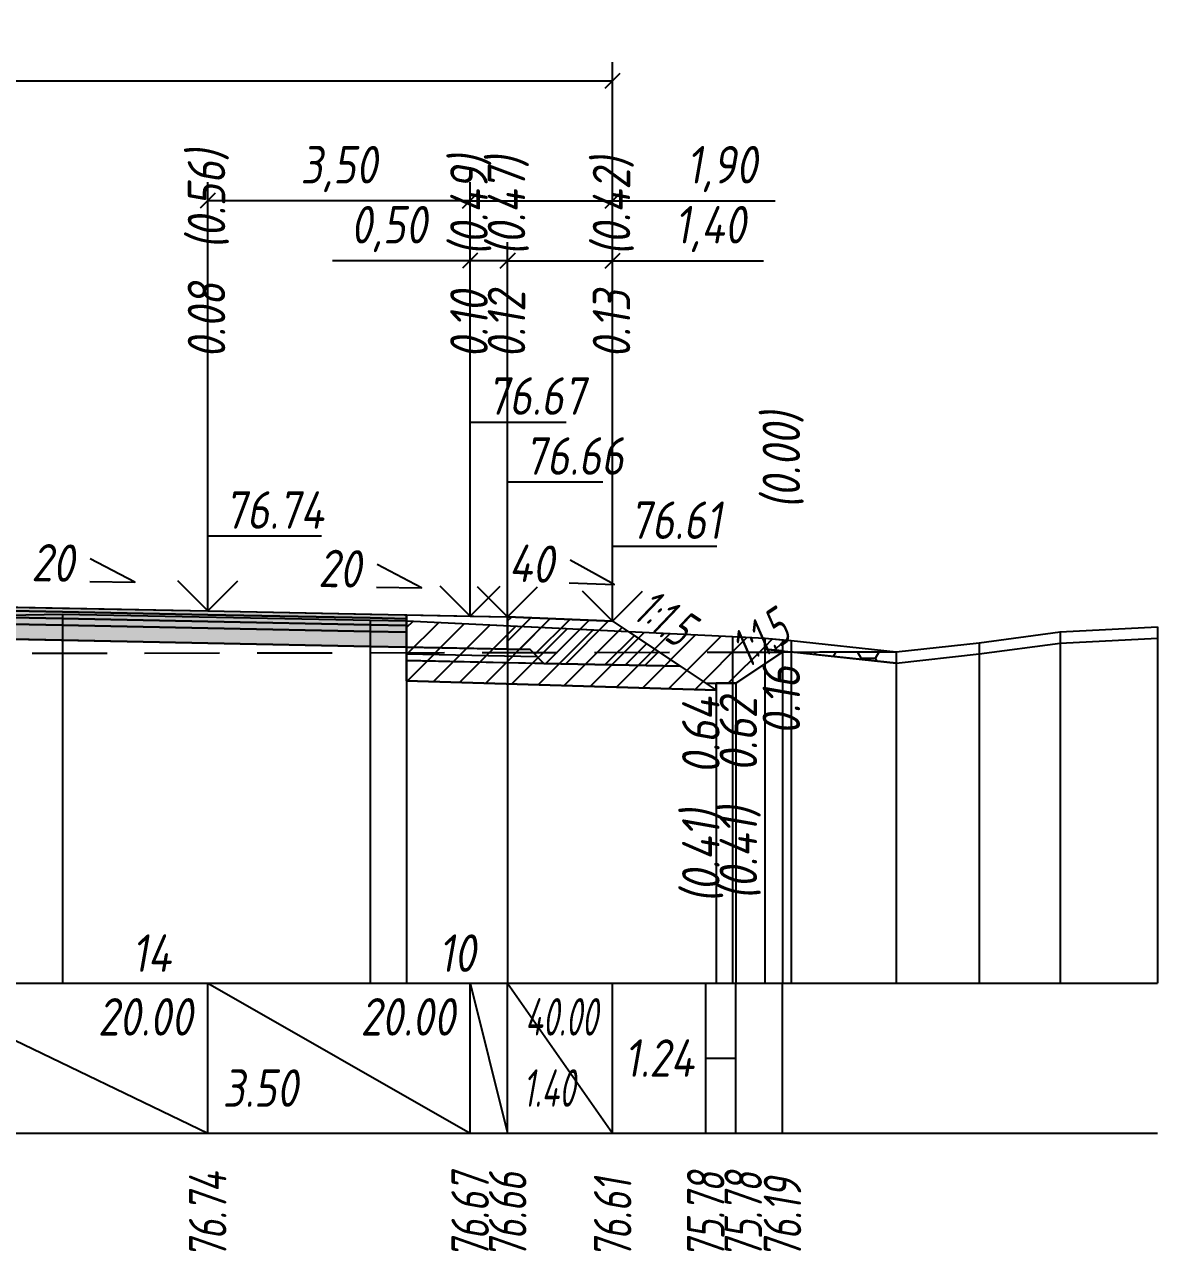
# Model space of a CAD drawing. Extents: x -717 to 1451, y -133302 to 233.
# Drawn here: x 165.7 to 241.2, y -17476.9 to -17395.1 of the extents above; entities that cross this region are included whole.
import ezdxf
from ezdxf.enums import TextEntityAlignment as Align

# ---------------------------------------------------------------- set-up
doc = ezdxf.new("R2010")
doc.units = 0
doc.linetypes.add('штриховая', pattern=[0.75, 0.5, -0.25])
for name, color, linetype in [('Интерполированный поперечник', 2, 'Continuous'), ('Код_514', 1, 'Continuous'), ('Контур_0', 7, 'Continuous'), ('Контур_2521', 7, 'Continuous'), ('Контур_2564', 7, 'Continuous'), ('Контур_2660', 7, 'Continuous'), ('Контур_2665', 7, 'Continuous'), ('Контур_400', 7, 'Continuous'), ('Контур_508', 7, 'Continuous'), ('Контур_512', 7, 'Continuous'), ('Контур_513', 7, 'Continuous'), ('Контур_818', 7, 'Continuous'), ('Красный поперечник', 1, 'Continuous'), ('Объём_2501', 7, 'Continuous'), ('Объём_2564', 7, 'Continuous'), ('Объём_2650', 7, 'Continuous'), ('Объём_2660', 7, 'Continuous'), ('Объём_2661', 7, 'Continuous'), ('Объём_2662', 7, 'Continuous'), ('Объём_2663', 7, 'Continuous'), ('Объём_2664', 7, 'Continuous'), ('Объём_2665', 7, 'Continuous'), ('Объём_2666', 7, 'Continuous'), ('Объём_2667', 7, 'Continuous'), ('Объём_2668', 7, 'Continuous'), ('Объём_2669', 7, 'Continuous'), ('Объём_2675', 7, 'Continuous'), ('Объём_2753', 7, 'Continuous'), ('Откосы', 7, 'Continuous'), ('Отметки покрытия', 7, 'Continuous'), ('Рабочие отметки', 7, 'Continuous'), ('Рабочие отметки доп.', 7, 'Continuous'), ('Слои выравнивания', 7, 'Continuous'), ('Таблица', 7, 'Continuous'), ('Уклоны проезжей части', 7, 'Continuous'), ('Черный поперечник', 3, 'Continuous')]:
    doc.layers.add(name, color=color, linetype=linetype)
for name, color, linetype, true_color in [('Контур_2540', 2, 'Continuous', 0xffff00), ('Контур_2560', 2, 'Continuous', 0xffff00), ('Контур_2561', 7, 'Continuous', 0xff8040), ('Контур_2562', 3, 'Continuous', 0x00ff00), ('Контур_2563', 7, 'Continuous', 0xff8000), ('Контур_2570', 7, 'Continuous', 0x80ff00), ('Контур_2725', 7, 'Continuous', 0x323232), ('Контур_2736', 4, 'Continuous', 0x00ffff), ('Контур_2737', 4, 'Continuous', 0x00ffff), ('Контур_2738', 4, 'Continuous', 0x00ffff), ('Контур_2739', 4, 'Continuous', 0x00ffff), ('Контур_2741', 4, 'Continuous', 0x00ffff), ('Контур_2742', 4, 'Continuous', 0x00ffff), ('Контур_2743', 4, 'Continuous', 0x00ffff), ('Контур_2744', 7, 'Continuous', 0xa4ffff), ('Контур_2745', 7, 'Continuous', 0xa4ffff), ('Контур_2747', 4, 'Continuous', 0x00ffff), ('Контур_2748', 4, 'Continuous', 0x00ffff), ('Контур_2749', 4, 'Continuous', 0x00ffff), ('Контур_2750', 4, 'Continuous', 0x00ffff), ('Контур_2751', 4, 'Continuous', 0x00ffff), ('Контур_2752', 4, 'Continuous', 0x00ffff), ('Контур_2760', 7, 'Continuous', 0x323232), ('Контур_2761', 7, 'Continuous', 0x323232), ('Контур_2762', 7, 'Continuous', 0x323232), ('Контур_2763', 7, 'Continuous', 0x323232), ('Контур_402', 7, 'Continuous', 0xff6464), ('Контур_703', 4, 'Continuous', 0x00ffff), ('Контур_705', 4, 'Continuous', 0x00ffff), ('Контур_707', 4, 'Continuous', 0x00ffff), ('Контур_720', 131, 'Continuous', 0xaaffff), ('Объём_2500', 7, 'Continuous', 0xc0c0c0), ('Объём_2520', 7, 'Continuous', 0x80ffff), ('Объём_2540', 2, 'Continuous', 0xffff00), ('Объём_2560', 2, 'Continuous', 0xffff00), ('Объём_2561', 7, 'Continuous', 0xff8040), ('Объём_2562', 3, 'Continuous', 0x00ff00), ('Объём_2563', 7, 'Continuous', 0xff8000), ('Объём_2570', 7, 'Continuous', 0x80ff00), ('Объём_2600', 7, 'Continuous', 0x808000), ('Объём_2746', 2, 'Continuous', 0xffff00)]:
    doc.layers.add(name, color=color, linetype=linetype, true_color=true_color)
doc.styles.get("Standard").update_dxf_attribs({"font": 'txt', "height": 2.5})
doc.styles.add('М', font='romand.shx', dxfattribs={"width": 0.8, "oblique": 10, "height": 2.5})
doc.dimstyles.new('ISO-25', dxfattribs={"dimtxt": 2.5, "dimasz": 2.5, "dimexe": 1.25, "dimexo": 0.625, "dimtad": 1, "dimtxsty": 'Standard', "dimcen": 2.5, "dimadec": 0, "dimazin": 0, "dimtfac": 1, "dimtmove": 0, "dimatfit": 3, "dimfxl": 1, "dimarcsym": 0})

# ---------------------------------------------------------------- blocks, each defined once
blk = doc.blocks.new('_Oblique')
at = {"color": 0, "linetype": 'ByBlock', "lineweight": -2}
blk.add_line((-0.5, -0.5), (0.5, 0.5), dxfattribs=at)
blk = doc.blocks.new('*D409')
at = {"color": 0, "lineweight": -2, "transparency": 16777216}
for p, q in [((197.888, -17434.019), (197.888, -17409.579)), ((204.888, -17434.299), (204.888, -17409.579)), ((197.888, -17410.829), (204.888, -17410.829)), ((204.888, -17410.829), (214.937, -17410.829))]:
    blk.add_line(p, q, dxfattribs=at)
at = {"layer": 'Defpoints', "color": 0, "transparency": 16777216}
for p in [(204.888, -17410.829), (197.888, -17434.644), (204.888, -17434.924)]:
    blk.add_point(p, dxfattribs=at)
at = {"color": 0, "lineweight": -2, "transparency": 16777216, "rotation": 180}
blk.add_blockref('_Oblique', (197.888, -17410.829), dxfattribs=at)
at = {"color": 0, "lineweight": -2, "transparency": 16777216}
blk.add_blockref('_Oblique', (204.888, -17410.829), dxfattribs=at)
at = {"color": 0, "transparency": 16777216, "insert": (211.397, -17408.716), "char_height": 2.5, "width": 8.75, "attachment_point": 5, "style": 'М'}
blk.add_mtext('1,40', dxfattribs=at)
blk = doc.blocks.new('*D411')
at = {"color": 0, "lineweight": -2, "transparency": 16777216}
for p, q in [((195.388, -17433.969), (195.388, -17409.579)), ((197.888, -17434.019), (197.888, -17409.579)), ((195.388, -17410.829), (186.209, -17410.829)), ((197.888, -17410.829), (195.388, -17410.829))]:
    blk.add_line(p, q, dxfattribs=at)
at = {"layer": 'Defpoints', "color": 0, "transparency": 16777216}
for p in [(197.888, -17410.829), (195.388, -17434.594), (197.888, -17434.644)]:
    blk.add_point(p, dxfattribs=at)
at = {"color": 0, "lineweight": -2, "transparency": 16777216, "rotation": 180}
blk.add_blockref('_Oblique', (195.388, -17410.829), dxfattribs=at)
at = {"color": 0, "lineweight": -2, "transparency": 16777216}
blk.add_blockref('_Oblique', (197.888, -17410.829), dxfattribs=at)
at = {"color": 0, "transparency": 16777216, "insert": (189.97, -17408.716), "char_height": 2.5, "width": 9.16667, "attachment_point": 5, "style": 'М'}
blk.add_mtext('0,50', dxfattribs=at)
blk = doc.blocks.new('*D413')
at = {"color": 0, "lineweight": -2, "transparency": 16777216}
for p, q in [((177.888, -17433.619), (177.888, -17405.579)), ((195.388, -17433.969), (195.388, -17405.579)), ((195.388, -17406.829), (177.888, -17406.829))]:
    blk.add_line(p, q, dxfattribs=at)
at = {"layer": 'Defpoints', "color": 0, "transparency": 16777216}
for p in [(177.888, -17406.829), (177.888, -17434.244), (195.388, -17434.594)]:
    blk.add_point(p, dxfattribs=at)
at = {"color": 0, "lineweight": -2, "transparency": 16777216, "rotation": 180}
blk.add_blockref('_Oblique', (177.888, -17406.829), dxfattribs=at)
at = {"color": 0, "lineweight": -2, "transparency": 16777216}
blk.add_blockref('_Oblique', (195.388, -17406.829), dxfattribs=at)
at = {"color": 0, "transparency": 16777216, "insert": (186.638, -17404.716), "char_height": 2.5, "width": 9.58333, "attachment_point": 5, "style": 'М'}
blk.add_mtext('3,50', dxfattribs=at)
blk = doc.blocks.new('*D414')
at = {"color": 0, "lineweight": -2, "transparency": 16777216}
for p, q in [((195.388, -17433.969), (195.388, -17405.579)), ((204.888, -17434.299), (204.888, -17405.579)), ((195.388, -17406.829), (204.888, -17406.829)), ((204.888, -17406.829), (215.715, -17406.829))]:
    blk.add_line(p, q, dxfattribs=at)
at = {"layer": 'Defpoints', "color": 0, "transparency": 16777216}
for p in [(195.388, -17406.829), (195.388, -17434.594), (204.888, -17434.924)]:
    blk.add_point(p, dxfattribs=at)
at = {"color": 0, "lineweight": -2, "transparency": 16777216, "rotation": 180}
blk.add_blockref('_Oblique', (195.388, -17406.829), dxfattribs=at)
at = {"color": 0, "lineweight": -2, "transparency": 16777216}
blk.add_blockref('_Oblique', (204.888, -17406.829), dxfattribs=at)
at = {"color": 0, "transparency": 16777216, "insert": (212.175, -17404.716), "char_height": 2.5, "width": 8.75, "attachment_point": 5, "style": 'М'}
blk.add_mtext('1,90', dxfattribs=at)
blk = doc.blocks.new('*D416')
at = {"color": 0, "lineweight": -2, "transparency": 16777216}
for p, q in [((109.388, -17434.299), (109.388, -17397.579)), ((204.888, -17434.299), (204.888, -17397.579)), ((109.388, -17398.829), (204.888, -17398.829))]:
    blk.add_line(p, q, dxfattribs=at)
at = {"layer": 'Defpoints', "color": 0, "transparency": 16777216}
for p in [(204.888, -17398.829), (109.388, -17434.924), (204.888, -17434.924)]:
    blk.add_point(p, dxfattribs=at)
at = {"color": 0, "lineweight": -2, "transparency": 16777216, "rotation": 180}
blk.add_blockref('_Oblique', (109.388, -17398.829), dxfattribs=at)
at = {"color": 0, "lineweight": -2, "transparency": 16777216}
blk.add_blockref('_Oblique', (204.888, -17398.829), dxfattribs=at)
at = {"color": 0, "transparency": 16777216, "insert": (157.138, -17396.716), "char_height": 2.5, "width": 10.41667, "attachment_point": 5, "style": 'М'}
blk.add_mtext('19,10', dxfattribs=at)

msp = doc.modelspace()

# ---------------------------------------------------------------- hatches: boundary and pattern name
at = {"layer": 'Объём_2563'}
h = msp.add_hatch(dxfattribs=at)
h.set_pattern_fill('ANSI31', color=256, scale=0.3)
h.paths.add_polyline_path([(200.307, -17437.68), (199.388, -17436.762), (197.888, -17436.732), (197.888, -17434.582), (204.888, -17434.862), (209.388, -17437.862)])
at = {"layer": 'Объём_2570'}
h = msp.add_hatch(dxfattribs=at)
h.set_pattern_fill('ANSI31', color=256, scale=0.2)
h.paths.add_polyline_path([(215.027, -17435.991), (216.211, -17436.102), (216.211, -17436.852), (215.027, -17436.741)])
at = {"layer": 'Объём_2600'}
h = msp.add_hatch(dxfattribs=at)
h.set_pattern_fill('ANSI31', color=6, scale=0.4)
h.paths.add_polyline_path([(216.211, -17436.923), (213.096, -17439), (211.78, -17439), (211.78, -17439.456), (191.155, -17438.837), (191.155, -17434.847), (212.883, -17435.878), (215.027, -17435.991), (215.027, -17436.741), (216.934, -17436.922)])
h = msp.add_hatch(dxfattribs=at)
h.set_pattern_fill('HONEY', color=5, scale=0.3)
h.paths.add_polyline_path([(223.793, -17437.661), (216.934, -17436.922), (223.793, -17436.911)])
at = {"layer": 'Слои выравнивания'}
for color, points in [(2, [(157.138, -17433.767), (160.429, -17433.833), (168.218, -17433.988), (177.888, -17434.182), (188.718, -17434.398), (191.155, -17434.447), (191.155, -17434.697), (188.718, -17434.648), (177.888, -17434.432), (168.218, -17434.238), (160.429, -17434.083), (157.138, -17434.017)]), (3, [(157.138, -17434.017), (160.429, -17434.083), (168.218, -17434.238), (177.888, -17434.432), (188.718, -17434.648), (191.155, -17434.697), (191.155, -17435.147), (188.718, -17435.098), (177.888, -17434.882), (168.218, -17434.688), (160.429, -17434.533), (157.138, -17434.467)]), (4, [(157.138, -17434.467), (160.429, -17434.533), (168.218, -17434.688), (177.888, -17434.882), (188.718, -17435.098), (191.155, -17435.147), (191.155, -17435.597), (188.718, -17435.548), (177.888, -17435.332), (168.218, -17435.138), (160.429, -17434.983), (157.138, -17434.917)]), (5, [(157.138, -17434.917), (160.429, -17434.983), (168.218, -17435.138), (177.888, -17435.332), (188.718, -17435.548), (191.155, -17435.597), (191.155, -17436.597), (188.718, -17436.548), (177.888, -17436.332), (168.218, -17436.138), (160.429, -17435.983), (157.138, -17435.917)])]:
    msp.add_hatch(color=color, dxfattribs=at).paths.add_polyline_path(points)

# ---------------------------------------------------------------- linework, layer by layer
at = {"layer": 'Интерполированный поперечник', "linetype": 'штриховая', "ltscale": 10, "flags": 128}
msp.add_lwpolyline([(113.685, -17437.092), (223.793, -17436.911)], dxfattribs=at)
at = {"layer": 'Код_514'}
for p, q in [((157.138, -17459), (177.888, -17469)), ((177.888, -17469), (177.888, -17459)), ((177.888, -17459), (195.388, -17469)), ((195.388, -17469), (195.388, -17459)), ((195.388, -17459), (197.888, -17469)), ((197.888, -17469), (197.888, -17459)), ((197.888, -17459), (204.888, -17469)), ((204.888, -17469), (204.888, -17459)), ((211.096, -17469), (211.096, -17459)), ((213.096, -17469), (213.096, -17459)), ((216.211, -17469), (216.211, -17459)), ((211.096, -17464), (213.096, -17464))]:
    msp.add_line(p, q, dxfattribs=at)
at = {"layer": 'Контур_0', "flags": 128}
for points in [[(191.155, -17434.447), (197.888, -17434.582), (197.888, -17436.732), (191.155, -17436.597), (191.155, -17434.447), (191.155, -17434.447)], [(204.888, -17434.862), (208, -17436.937), (208, -17436.937), (208, -17436.937), (208, -17436.937), (208, -17436.937), (208, -17436.937), (208, -17436.937), (208, -17436.937), (208, -17436.937), (208, -17436.937), (208, -17436.937), (208, -17436.937), (208, -17436.937), (208, -17436.937), (211.096, -17439)], [(204.888, -17434.862), (208, -17436.937), (208, -17436.937), (208, -17436.937), (208, -17436.937), (208, -17436.937), (208, -17436.937), (208, -17436.937), (208, -17436.937), (208, -17436.937), (208, -17436.937), (208, -17436.937), (208, -17436.937), (208, -17436.937), (208, -17436.937), (211.096, -17439), (213.096, -17439), (216.211, -17436.923), (216.211, -17436.923), (216.211, -17436.923), (216.211, -17436.923), (216.211, -17436.923), (216.211, -17436.923), (216.211, -17436.923), (216.211, -17436.923), (216.211, -17436.923), (216.211, -17436.923), (216.211, -17436.923), (216.211, -17436.923), (216.211, -17436.923)], [(197.888, -17437.632), (191.155, -17437.497), (191.155, -17436.597), (199.388, -17436.762), (200.307, -17437.68), (197.888, -17437.632), (197.888, -17437.632)], [(197.888, -17436.732), (199.388, -17436.762), (200.307, -17437.68), (209.388, -17437.862)]]:
    msp.add_lwpolyline(points, dxfattribs=at)
at = {"layer": 'Контур_2521', "color": 250, "flags": 128}
msp.add_lwpolyline([(191.155, -17437.047), (199.847, -17437.221)], dxfattribs=at)
at = {"layer": 'Контур_2540', "flags": 128}
msp.add_lwpolyline([(195.388, -17437.582), (209.388, -17437.862), (211.78, -17439.456), (191.155, -17438.837), (191.155, -17437.497), (195.388, -17437.582), (195.388, -17437.582)], dxfattribs=at)
at = {"layer": 'Контур_2560', "flags": 128}
msp.add_lwpolyline([(197.888, -17434.582), (204.888, -17434.862), (204.888, -17434.862), (204.888, -17434.862)], dxfattribs=at)
at = {"layer": 'Контур_2561', "flags": 128}
msp.add_lwpolyline([(197.888, -17434.582), (197.888, -17434.582), (204.888, -17434.862), (204.888, -17434.862), (197.888, -17434.582)], dxfattribs=at)
at = {"layer": 'Контур_2562', "flags": 128}
msp.add_lwpolyline([(204.888, -17434.862), (204.888, -17434.862), (204.888, -17434.862), (204.888, -17434.862), (204.888, -17434.862)], dxfattribs=at)
at = {"layer": 'Контур_2563', "flags": 128}
msp.add_lwpolyline([(200.307, -17437.68), (199.388, -17436.762), (197.888, -17436.732), (197.888, -17434.582), (204.888, -17434.862), (209.388, -17437.862), (200.307, -17437.68), (200.307, -17437.68)], dxfattribs=at)
at = {"layer": 'Контур_2564', "flags": 128}
msp.add_lwpolyline([(197.888, -17434.582), (204.888, -17434.862)], dxfattribs=at)
at = {"layer": 'Контур_2570', "flags": 128}
msp.add_lwpolyline([(157.138, -17434.588), (168.218, -17434.402), (188.718, -17434.803), (191.155, -17434.847), (212.883, -17435.878), (215.027, -17435.991), (215.027, -17436.741), (216.788, -17436.906), (223.793, -17437.661), (223.793, -17437.661), (229.315, -17437.048), (234.729, -17436.321), (241.211, -17435.989)], dxfattribs=at)
at = {"layer": 'Контур_2660', "flags": 128}
msp.add_lwpolyline([(191.155, -17438.837), (211.78, -17439.456)], dxfattribs=at)
at = {"layer": 'Контур_2665', "flags": 128}
msp.add_lwpolyline([(204.888, -17434.862), (204.888, -17434.862)], dxfattribs=at)
at = {"layer": 'Контур_2725', "flags": 128}
msp.add_lwpolyline([(144.388, -17436.172), (147.139, -17436.117), (157.138, -17435.917), (160.429, -17435.983), (168.218, -17436.138), (177.888, -17436.332), (188.718, -17436.548), (191.155, -17436.597)], dxfattribs=at)
at = {"layer": 'Контур_2736', "flags": 128}
for points in [[(204.888, -17434.862), (208, -17436.937)], [(208, -17436.937), (211.096, -17439)]]:
    msp.add_lwpolyline(points, dxfattribs=at)
at = {"layer": 'Контур_2737', "flags": 128}
msp.add_lwpolyline([(208, -17436.937), (208, -17436.937)], dxfattribs=at)
at = {"layer": 'Контур_2738', "flags": 128}
msp.add_lwpolyline([(208, -17436.937), (208, -17436.937)], dxfattribs=at)
at = {"layer": 'Контур_2739', "flags": 128}
msp.add_lwpolyline([(208, -17436.937), (208, -17436.937)], dxfattribs=at)
at = {"layer": 'Контур_2741', "flags": 128}
msp.add_lwpolyline([(216.211, -17436.923), (216.211, -17436.923)], dxfattribs=at)
at = {"layer": 'Контур_2742', "flags": 128}
msp.add_lwpolyline([(216.211, -17436.923), (216.211, -17436.923)], dxfattribs=at)
at = {"layer": 'Контур_2743', "flags": 128}
msp.add_lwpolyline([(216.211, -17436.923), (216.211, -17436.923)], dxfattribs=at)
at = {"layer": 'Контур_2744', "flags": 128}
msp.add_lwpolyline([(216.211, -17436.923), (216.211, -17436.923)], dxfattribs=at)
msp.add_lwpolyline([(216.211, -17436.923), (216.211, -17436.923)], dxfattribs=at)
msp.add_lwpolyline([(216.211, -17436.923), (216.211, -17436.923)], dxfattribs=at)
msp.add_lwpolyline([(216.211, -17436.923), (216.211, -17436.923)], dxfattribs=at)
msp.add_lwpolyline([(216.211, -17436.923), (216.211, -17436.923)], dxfattribs=at)
msp.add_lwpolyline([(216.211, -17436.923), (216.211, -17436.923)], dxfattribs=at)
at = {"layer": 'Контур_2745', "flags": 128}
msp.add_lwpolyline([(208, -17436.937), (208, -17436.937)], dxfattribs=at)
msp.add_lwpolyline([(208, -17436.937), (208, -17436.937)], dxfattribs=at)
msp.add_lwpolyline([(208, -17436.937), (208, -17436.937)], dxfattribs=at)
msp.add_lwpolyline([(208, -17436.937), (208, -17436.937)], dxfattribs=at)
msp.add_lwpolyline([(208, -17436.937), (208, -17436.937)], dxfattribs=at)
msp.add_lwpolyline([(208, -17436.937), (208, -17436.937)], dxfattribs=at)
at = {"layer": 'Контур_2747', "flags": 128}
msp.add_lwpolyline([(208, -17436.937), (208, -17436.937)], dxfattribs=at)
at = {"layer": 'Контур_2748', "flags": 128}
msp.add_lwpolyline([(208, -17436.937), (208, -17436.937)], dxfattribs=at)
at = {"layer": 'Контур_2749', "flags": 128}
msp.add_lwpolyline([(208, -17436.937), (208, -17436.937)], dxfattribs=at)
at = {"layer": 'Контур_2750', "flags": 128}
msp.add_lwpolyline([(216.211, -17436.923), (216.211, -17436.923)], dxfattribs=at)
at = {"layer": 'Контур_2751', "flags": 128}
msp.add_lwpolyline([(216.211, -17436.923), (216.211, -17436.923)], dxfattribs=at)
at = {"layer": 'Контур_2752', "flags": 128}
msp.add_lwpolyline([(216.211, -17436.923), (216.211, -17436.923)], dxfattribs=at)
at = {"layer": 'Контур_2760', "flags": 128}
msp.add_lwpolyline([(144.388, -17434.022), (147.139, -17433.967), (157.138, -17433.767), (160.429, -17433.833), (168.218, -17433.988), (177.888, -17434.182), (188.718, -17434.398), (191.155, -17434.447)], dxfattribs=at)
at = {"layer": 'Контур_2761', "flags": 128}
msp.add_lwpolyline([(144.388, -17434.272), (147.139, -17434.217), (157.138, -17434.017), (160.429, -17434.083), (168.218, -17434.238), (177.888, -17434.432), (188.718, -17434.648), (191.155, -17434.697)], dxfattribs=at)
at = {"layer": 'Контур_2762', "flags": 128}
msp.add_lwpolyline([(144.388, -17434.722), (147.139, -17434.667), (157.138, -17434.467), (160.429, -17434.533), (168.218, -17434.688), (177.888, -17434.882), (188.718, -17435.098), (191.155, -17435.147)], dxfattribs=at)
at = {"layer": 'Контур_2763', "flags": 128}
msp.add_lwpolyline([(144.388, -17435.172), (147.139, -17435.117), (157.138, -17434.917), (160.429, -17434.983), (168.218, -17435.138), (177.888, -17435.332), (188.718, -17435.548), (191.155, -17435.597)], dxfattribs=at)
at = {"layer": 'Контур_400', "flags": 128}
msp.add_lwpolyline([(157.138, -17433.767), (177.888, -17434.182), (195.388, -17434.532), (195.388, -17434.532), (195.388, -17434.532), (195.388, -17434.532), (195.388, -17434.532), (195.388, -17434.532), (197.888, -17434.582)], dxfattribs=at)
at = {"layer": 'Контур_402', "flags": 128}
msp.add_lwpolyline([(105, -17439.381), (144.388, -17438.199), (144.388, -17436.172), (157.138, -17435.917), (191.155, -17436.597), (191.155, -17438.837), (211.78, -17439.456)], dxfattribs=at)
at = {"layer": 'Контур_508', "flags": 128}
msp.add_lwpolyline([(105, -17439.381), (144.388, -17438.199), (144.388, -17436.172), (157.138, -17435.917), (191.155, -17436.597), (191.155, -17438.837), (211.78, -17439.456), (211.78, -17439), (213.096, -17439), (216.211, -17436.923)], dxfattribs=at)
at = {"layer": 'Контур_512', "flags": 128}
msp.add_lwpolyline([(191.155, -17438.837), (211.78, -17439.456), (211.78, -17439), (213.096, -17439), (216.211, -17436.923)], dxfattribs=at)
at = {"layer": 'Контур_513', "flags": 128}
msp.add_lwpolyline([(105, -17439.381), (144.388, -17438.199), (144.388, -17436.172), (157.138, -17435.917), (191.155, -17436.597), (191.155, -17438.837), (211.78, -17439.456), (211.78, -17439), (213.096, -17439), (216.211, -17436.923)], dxfattribs=at)
at = {"layer": 'Контур_703', "flags": 128}
msp.add_lwpolyline([(204.888, -17434.862), (208, -17436.937)], dxfattribs=at)
at = {"layer": 'Контур_705', "flags": 128}
msp.add_lwpolyline([(208, -17436.937), (208, -17436.937)], dxfattribs=at)
at = {"layer": 'Контур_707', "flags": 128}
msp.add_lwpolyline([(213.096, -17439), (216.211, -17436.923)], dxfattribs=at)
at = {"layer": 'Контур_720', "flags": 128}
msp.add_lwpolyline([(211.096, -17439), (213.096, -17439)], dxfattribs=at)
at = {"layer": 'Контур_818', "flags": 128}
msp.add_lwpolyline([(105, -17438.537), (105.015, -17438.537), (108.233, -17438.515), (113.685, -17437.842), (113.685, -17437.842), (119.419, -17436.94), (120.315, -17436.792), (120.315, -17436.042), (141.695, -17434.916), (144.388, -17434.803), (147.139, -17434.755), (157.138, -17434.588), (168.218, -17434.402), (188.718, -17434.803), (191.155, -17434.847), (212.883, -17435.878), (215.027, -17435.991), (215.027, -17436.741), (216.211, -17436.852)], dxfattribs=at)
at = {"layer": 'Красный поперечник'}
for p, q in [((157.138, -17433.767), (177.888, -17434.182)), ((177.888, -17434.182), (195.388, -17434.532)), ((195.388, -17434.532), (197.888, -17434.582)), ((197.888, -17434.582), (204.888, -17434.862)), ((204.888, -17434.862), (211.096, -17439)), ((213.096, -17439), (216.211, -17436.923)), ((216.211, -17436.923), (216.211, -17459)), ((191.155, -17438.837), (191.155, -17459)), ((211.096, -17439), (213.096, -17439)), ((211.78, -17439), (211.78, -17459)), ((213.096, -17439), (213.096, -17459)), ((211.78, -17439.456), (211.78, -17459))]:
    msp.add_line(p, q, dxfattribs=at)
at = {"layer": 'Объём_2500', "flags": 128}
msp.add_lwpolyline([(191.155, -17434.447), (197.888, -17434.582), (197.888, -17436.732), (191.155, -17436.597), (191.155, -17434.447), (191.155, -17434.447)], dxfattribs=at)
at = {"layer": 'Объём_2501', "flags": 128}
msp.add_lwpolyline([(157.138, -17433.767), (177.888, -17434.182), (195.388, -17434.532), (195.388, -17434.532), (195.388, -17434.532), (195.388, -17434.532), (195.388, -17434.532), (195.388, -17434.532), (197.888, -17434.582)], dxfattribs=at)
at = {"layer": 'Объём_2520', "color": 250, "flags": 128}
msp.add_lwpolyline([(197.888, -17437.632), (191.155, -17437.497), (191.155, -17436.597), (199.388, -17436.762), (200.307, -17437.68), (197.888, -17437.632), (197.888, -17437.632)], dxfattribs=at)
at = {"layer": 'Объём_2540', "flags": 128}
msp.add_lwpolyline([(195.388, -17437.582), (209.388, -17437.862), (211.78, -17439.456), (191.155, -17438.837), (191.155, -17437.497), (195.388, -17437.582), (195.388, -17437.582)], dxfattribs=at)
at = {"layer": 'Объём_2560', "flags": 128}
msp.add_lwpolyline([(197.888, -17434.582), (204.888, -17434.862), (204.888, -17434.862), (204.888, -17434.862)], dxfattribs=at)
at = {"layer": 'Объём_2561', "flags": 128}
msp.add_lwpolyline([(197.888, -17434.582), (197.888, -17434.582), (204.888, -17434.862), (204.888, -17434.862), (197.888, -17434.582)], dxfattribs=at)
at = {"layer": 'Объём_2562', "flags": 128}
msp.add_lwpolyline([(204.888, -17434.862), (204.888, -17434.862), (204.888, -17434.862), (204.888, -17434.862), (204.888, -17434.862)], dxfattribs=at)
at = {"layer": 'Объём_2563', "color": 250, "flags": 128}
msp.add_lwpolyline([(200.307, -17437.68), (199.388, -17436.762), (197.888, -17436.732), (197.888, -17434.582), (204.888, -17434.862), (209.388, -17437.862), (200.307, -17437.68), (200.307, -17437.68)], dxfattribs=at)
at = {"layer": 'Объём_2564', "flags": 128}
msp.add_lwpolyline([(197.888, -17434.582), (204.888, -17434.862)], dxfattribs=at)
at = {"layer": 'Объём_2570', "flags": 128}
msp.add_lwpolyline([(215.027, -17435.991), (216.211, -17436.102), (216.211, -17436.852), (215.027, -17436.741), (215.027, -17435.991), (215.027, -17435.991)], dxfattribs=at)
at = {"layer": 'Объём_2600', "color": 5, "flags": 128}
msp.add_lwpolyline([(223.793, -17437.661), (216.934, -17436.922), (223.793, -17436.911), (223.793, -17437.661), (223.793, -17437.661)], dxfattribs=at)
at = {"layer": 'Объём_2650', "color": 6, "flags": 128}
msp.add_lwpolyline([(216.211, -17436.923), (213.096, -17439), (211.78, -17439), (211.78, -17439.456), (191.155, -17438.837), (191.155, -17434.847), (212.883, -17435.878), (215.027, -17435.991), (215.027, -17436.741), (216.934, -17436.922), (216.211, -17436.923), (216.211, -17436.923)], dxfattribs=at)
at = {"layer": 'Объём_2660', "flags": 128}
msp.add_lwpolyline([(191.155, -17438.837), (211.78, -17439.456)], dxfattribs=at)
at = {"layer": 'Объём_2661', "flags": 128}
msp.add_lwpolyline([(204.888, -17434.862), (208, -17436.937), (211.096, -17439)], dxfattribs=at)
at = {"layer": 'Объём_2662', "flags": 128}
msp.add_lwpolyline([(213.096, -17439), (216.211, -17436.923)], dxfattribs=at)
at = {"layer": 'Объём_2663', "flags": 128}
msp.add_lwpolyline([(211.096, -17439), (213.096, -17439)], dxfattribs=at)
at = {"layer": 'Объём_2664', "flags": 128}
msp.add_lwpolyline([(211.096, -17439), (213.096, -17439)], dxfattribs=at)
at = {"layer": 'Объём_2665', "flags": 128}
msp.add_lwpolyline([(204.888, -17434.862), (204.888, -17434.862)], dxfattribs=at)
at = {"layer": 'Объём_2666', "flags": 128}
for points in [[(204.888, -17434.862), (208, -17436.937)], [(208, -17436.937), (211.096, -17439)]]:
    msp.add_lwpolyline(points, dxfattribs=at)
at = {"layer": 'Объём_2667', "flags": 128}
for points in [[(208, -17436.937), (208, -17436.937)], [(216.211, -17436.923), (216.211, -17436.923)]]:
    msp.add_lwpolyline(points, dxfattribs=at)
at = {"layer": 'Объём_2668', "flags": 128}
for points in [[(208, -17436.937), (208, -17436.937)], [(216.211, -17436.923), (216.211, -17436.923)]]:
    msp.add_lwpolyline(points, dxfattribs=at)
at = {"layer": 'Объём_2669', "flags": 128}
for points in [[(208, -17436.937), (208, -17436.937)], [(216.211, -17436.923), (216.211, -17436.923)]]:
    msp.add_lwpolyline(points, dxfattribs=at)
at = {"layer": 'Объём_2675', "flags": 128}
for points in [[(208, -17436.937), (208, -17436.937)], [(208, -17436.937), (208, -17436.937)], [(208, -17436.937), (208, -17436.937)], [(208, -17436.937), (208, -17436.937)], [(208, -17436.937), (208, -17436.937)], [(208, -17436.937), (208, -17436.937)], [(216.211, -17436.923), (216.211, -17436.923)], [(216.211, -17436.923), (216.211, -17436.923)], [(216.211, -17436.923), (216.211, -17436.923)], [(216.211, -17436.923), (216.211, -17436.923)], [(216.211, -17436.923), (216.211, -17436.923)], [(216.211, -17436.923), (216.211, -17436.923)]]:
    msp.add_lwpolyline(points, dxfattribs=at)
at = {"layer": 'Объём_2746', "flags": 128}
msp.add_lwpolyline([(211.78, -17439.456), (191.155, -17438.837), (191.155, -17434.847), (205.917, -17435.548), (211.096, -17439), (211.78, -17439), (211.78, -17439.456), (211.78, -17439.456)], dxfattribs=at)
at = {"layer": 'Объём_2753', "flags": 128}
msp.add_lwpolyline([(191.155, -17434.447), (191.155, -17434.447)], dxfattribs=at)
at = {"layer": 'Откосы', "color": 1, "flags": 128}
for points in [[(170.027, -17432.208), (173.026, -17432.268), (170.057, -17430.708)], [(201.998, -17432.301), (204.995, -17432.421), (202.058, -17430.803)], [(189.152, -17432.59), (192.151, -17432.65), (189.182, -17431.09)]]:
    msp.add_lwpolyline(points, dxfattribs=at)
at = {"layer": 'Отметки покрытия', "color": 1}
for p, q in [((195.388, -17434.532), (195.388, -17421.582)), ((195.388, -17421.582), (201.788, -17421.582)), ((197.888, -17434.582), (197.888, -17425.582)), ((197.888, -17425.582), (204.238, -17425.582)), ((177.888, -17434.182), (177.888, -17429.182)), ((177.888, -17429.182), (185.488, -17429.182)), ((204.888, -17434.862), (204.888, -17429.862)), ((204.888, -17429.862), (211.838, -17429.862)), ((177.888, -17434.182), (175.888, -17432.182)), ((177.888, -17434.182), (179.888, -17432.182)), ((195.388, -17434.532), (193.388, -17432.532)), ((195.388, -17434.532), (197.388, -17432.532)), ((197.888, -17434.582), (195.888, -17432.582)), ((197.888, -17434.582), (199.888, -17432.582)), ((204.888, -17434.862), (202.888, -17432.862)), ((204.888, -17434.862), (206.888, -17432.862))]:
    msp.add_line(p, q, dxfattribs=at)
at = {"layer": 'Слои выравнивания'}
for p, q in [((191.155, -17434.447), (191.155, -17459)), ((197.888, -17434.582), (197.888, -17459))]:
    msp.add_line(p, q, dxfattribs=at)
at = {"layer": 'Слои выравнивания', "color": 2, "flags": 128}
msp.add_lwpolyline([(157.138, -17433.767), (160.429, -17433.833), (168.218, -17433.988), (177.888, -17434.182), (188.718, -17434.398), (191.155, -17434.447), (191.155, -17434.697), (188.718, -17434.648), (177.888, -17434.432), (168.218, -17434.238), (160.429, -17434.083), (157.138, -17434.017)], close=True, dxfattribs=at)
at = {"layer": 'Слои выравнивания', "color": 3, "flags": 128}
msp.add_lwpolyline([(157.138, -17434.017), (160.429, -17434.083), (168.218, -17434.238), (177.888, -17434.432), (188.718, -17434.648), (191.155, -17434.697), (191.155, -17435.147), (188.718, -17435.098), (177.888, -17434.882), (168.218, -17434.688), (160.429, -17434.533), (157.138, -17434.467)], close=True, dxfattribs=at)
at = {"layer": 'Слои выравнивания', "color": 4, "flags": 128}
msp.add_lwpolyline([(157.138, -17434.467), (160.429, -17434.533), (168.218, -17434.688), (177.888, -17434.882), (188.718, -17435.098), (191.155, -17435.147), (191.155, -17435.597), (188.718, -17435.548), (177.888, -17435.332), (168.218, -17435.138), (160.429, -17434.983), (157.138, -17434.917)], close=True, dxfattribs=at)
at = {"layer": 'Слои выравнивания', "color": 5, "flags": 128}
msp.add_lwpolyline([(157.138, -17434.917), (160.429, -17434.983), (168.218, -17435.138), (177.888, -17435.332), (188.718, -17435.548), (191.155, -17435.597), (191.155, -17436.597), (188.718, -17436.548), (177.888, -17436.332), (168.218, -17436.138), (160.429, -17435.983), (157.138, -17435.917)], close=True, dxfattribs=at)
at = {"layer": 'Таблица'}
for p, q in [((80, -17459), (241.211, -17459)), ((80, -17469), (241.211, -17469))]:
    msp.add_line(p, q, dxfattribs=at)
at = {"layer": 'Черный поперечник', "color": 7}
for p, q in [((168.218, -17434.402), (168.218, -17459)), ((188.718, -17434.803), (188.718, -17459)), ((191.155, -17434.847), (191.155, -17459)), ((212.883, -17435.878), (212.883, -17459)), ((234.729, -17435.571), (234.729, -17459)), ((241.211, -17435.239), (241.211, -17459)), ((215.027, -17435.991), (215.027, -17459)), ((216.788, -17436.156), (216.788, -17459)), ((229.315, -17436.298), (229.315, -17459)), ((223.793, -17436.911), (223.793, -17459))]:
    msp.add_line(p, q, dxfattribs=at)
at = {"layer": 'Черный поперечник', "flags": 128}
msp.add_lwpolyline([(80, -17438.932), (87.752, -17438.66), (105.015, -17437.787), (108.233, -17437.765), (113.685, -17437.092), (119.419, -17436.19), (120.315, -17436.042), (141.695, -17434.916), (144.388, -17434.803), (147.139, -17434.755), (157.138, -17434.588), (168.218, -17434.402), (188.718, -17434.803), (191.155, -17434.847), (212.883, -17435.878), (215.027, -17435.991), (216.788, -17436.156), (223.793, -17436.911), (229.315, -17436.298), (234.729, -17435.571), (241.211, -17435.239)], dxfattribs=at)

# ---------------------------------------------------------------- texts
at = {"layer": 'Код_514', "style": 'М', "oblique": 10}
for s, width, p in [('20.00', 0.8, (176.888, -17460)), ('20.00', 0.8, (194.388, -17460)), ('40.00', 0.6, (203.888, -17460))]:
    msp.add_text(s, height=2.5, dxfattribs=dict(at, width=width)).set_placement(p, align=Align.TOP_RIGHT)
at = {"layer": 'Код_514', "style": 'М', "oblique": 10, "width": 0.8}
msp.add_text('1.24', height=2.5, dxfattribs=at).set_placement((207.992, -17464), align=Align.MIDDLE_CENTER)
at = {"layer": 'Код_514', "style": 'М', "oblique": 10}
for s, width, p in [('3.50', 0.8, (178.888, -17468)), ('1.40', 0.6, (198.888, -17468))]:
    msp.add_text(s, height=2.5, dxfattribs=dict(at, width=width)).set_placement(p, align=Align.BOTTOM_LEFT)
at = {"layer": 'Код_514', "style": 'М', "oblique": 10, "width": 0.7}
for s, p in [('76.74', (177.888, -17477.382)), ('76.67', (195.388, -17477.382)), ('76.66', (197.888, -17477.382)), ('76.61', (204.888, -17477.382)), ('75.78', (211.096, -17477.382)), ('75.78', (213.596, -17477.382)), ('76.19', (216.211, -17477.382))]:
    msp.add_text(s, height=2.5, rotation=90, dxfattribs=at).set_placement(p, align=Align.MIDDLE_LEFT)
at = {"layer": 'Отметки покрытия', "color": 1, "style": 'М', "oblique": 10, "width": 0.8}
for s, p in [('76.67', (196.529, -17421.85)), ('76.66', (199.029, -17425.85)), ('76.74', (179.029, -17429.45)), ('76.61', (206.029, -17430.13))]:
    msp.add_text(s, height=2.5, dxfattribs=at).set_placement(p, align=Align.BOTTOM_LEFT)
at = {"layer": 'Рабочие отметки', "color": 1, "style": 'М', "oblique": 10, "width": 0.8}
for s, p in [('0.08', (177.81, -17417.332)), ('0.10', (195.31, -17417.332)), ('0.12', (197.81, -17417.332)), ('0.13', (204.81, -17417.332))]:
    msp.add_text(s, height=2.5, rotation=90, dxfattribs=at).set_placement(p, align=Align.MIDDLE_LEFT)
for s, p in [('0.16', (216.133, -17437.854)), ('0.64', (210.768, -17439.931)), ('0.62', (213.268, -17439.931))]:
    msp.add_text(s, height=2.5, rotation=90, dxfattribs=at).set_placement(p, align=Align.MIDDLE_RIGHT)
at = {"layer": 'Рабочие отметки доп.', "color": 1, "style": 'М', "oblique": 10, "width": 0.8}
for s, p in [('(0.56)', (177.81, -17410.032)), ('(0.49)', (195.31, -17410.482)), ('(0.47)', (197.81, -17410.482)), ('(0.42)', (204.81, -17410.482)), ('(0.00)', (216.133, -17427.354))]:
    msp.add_text(s, height=2.5, rotation=90, dxfattribs=at).set_placement(p, align=Align.MIDDLE_LEFT)
for p in [(210.768, -17447.431), (213.268, -17447.231)]:
    msp.add_text('(0.41)', height=2.5, rotation=90, dxfattribs=at).set_placement(p, align=Align.MIDDLE_RIGHT)
at = {"layer": 'Слои выравнивания', "style": 'М', "oblique": 10, "width": 0.8}
for s, p in [('14', (174.147, -17459)), ('10', (194.522, -17459))]:
    msp.add_text(s, height=2.5, dxfattribs=at).set_placement(p, align=Align.BOTTOM_CENTER)
at = {"layer": 'Уклоны проезжей части', "color": 1, "style": 'М', "oblique": 10}
for s, rotation, width, p in [('20', 358.85423, 0.8, (167.533, -17432.974)), ('20', 358.85423, 0.8, (186.658, -17433.357)), ('40', 357.70938, 0.8, (199.406, -17433.017)), ('1:1.5', 326.30994, 0.6, (207.264, -17436.287)), ('1:1.5', 33.69007, 0.6, (215.835, -17437.657))]:
    msp.add_text(s, height=2.5, rotation=rotation, dxfattribs=dict(at, width=width)).set_placement(p, align=Align.BOTTOM_CENTER)

# ---------------------------------------------------------------- dimensions: what is measured, and where the dimension line sits
at = {"color": 5}
dim = msp.add_linear_dim(base=(204.888, -17398.829), p1=(109.388, -17434.924), p2=(204.888, -17434.924), angle=180, dimstyle='ISO-25', override={"dimasz": 1, "dimlfac": 0.2, "dimzin": 0, "dimtxsty": 'М', "dimblk1": 'Oblique', "dimblk2": 'Oblique', "dimsah": 1}, dxfattribs=at)
dim.commit()
dim.dimension.update_dxf_attribs({"geometry": '*D416', "text_midpoint": (157.138, -17396.716)})
dim = msp.add_linear_dim(base=(177.888, -17406.829), p1=(195.388, -17434.594), p2=(177.888, -17434.244), dimstyle='ISO-25', override={"dimasz": 1, "dimlfac": 0.2, "dimzin": 0, "dimtxsty": 'М', "dimblk1": 'Oblique', "dimblk2": 'Oblique', "dimsah": 1}, dxfattribs=at)
dim.commit()
dim.dimension.update_dxf_attribs({"geometry": '*D413', "text_midpoint": (186.638, -17404.716)})
dim = msp.add_linear_dim(base=(195.388, -17406.829), p1=(204.888, -17434.924), p2=(195.388, -17434.594), dimstyle='ISO-25', override={"dimasz": 1, "dimlfac": 0.2, "dimzin": 0, "dimtxsty": 'М', "dimblk1": 'Oblique', "dimblk2": 'Oblique', "dimsah": 1}, dxfattribs=at)
dim.commit()
dim.dimension.update_dxf_attribs({"geometry": '*D414', "text_midpoint": (212.175, -17406.829), "dimtype": 160})
for base, p1, p2, picture, middle in [((197.888, -17410.829), (195.388, -17434.594), (197.888, -17434.644), '*D411', (189.97, -17410.829)), ((204.888, -17410.829), (197.888, -17434.644), (204.888, -17434.924), '*D409', (211.397, -17410.829))]:
    dim = msp.add_linear_dim(base=base, p1=p1, p2=p2, angle=180, dimstyle='ISO-25', override={"dimasz": 1, "dimlfac": 0.2, "dimzin": 0, "dimtxsty": 'М', "dimblk1": 'Oblique', "dimblk2": 'Oblique', "dimsah": 1}, dxfattribs=at)
    dim.commit()
    dim.dimension.update_dxf_attribs({"geometry": picture, "text_midpoint": middle, "dimtype": 160})

doc.saveas('drawing.dxf')
